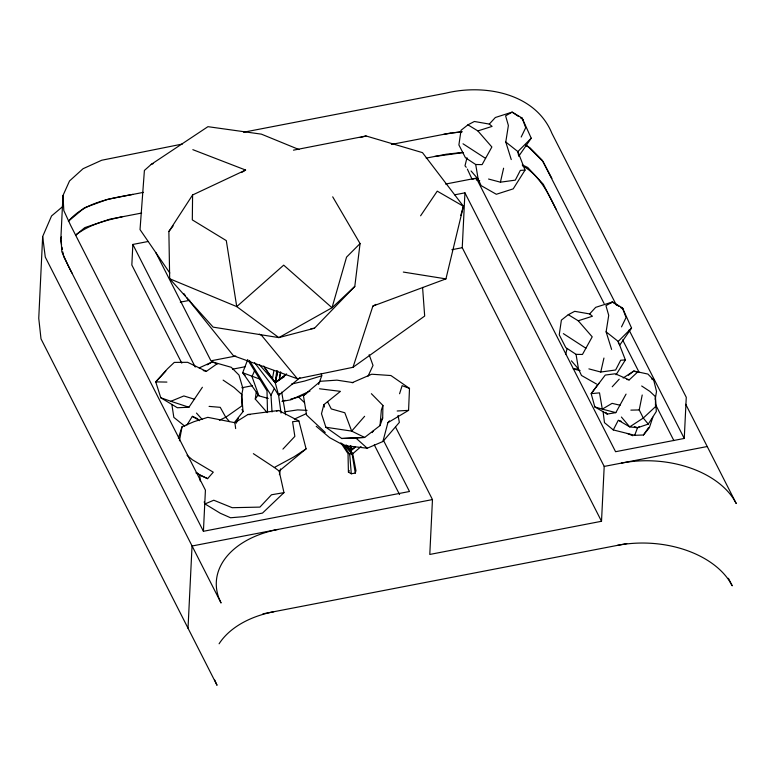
<?xml version="1.0" encoding="UTF-8"?>
<svg xmlns="http://www.w3.org/2000/svg" width="775" height="775" viewBox="0 0 775 775"><rect width="100%" height="100%" fill="white"/><g stroke="black" fill="none" stroke-linecap="round" stroke-linejoin="round"><path stroke-width="1.16" d="M192.83 149.662L245.607 170.045L192.588 194.98L192.316 219.897L226.3 240.618L236.743 306.609L278.855 337.609L314.485 328.232L354.795 286.43L360.065 243.573L332.698 196.821M319.523 388.779L340.438 391.365L323.853 404.686L321.489 413.734L325.868 427.248L341.727 438.495L364.637 437.449L380.021 425.591L382.685 418.103L382.918 405.441L371.38 393.69M63.308 206.043L51.547 215.963L42.654 236.559L38.75 318.293L41.007 338.859L217.029 685.294L214.772 680.101M351.501 450.12L351.647 446.584M316.229 426.308L329.695 437.681L344.148 445.538L367.224 448.212L382.908 441.517L387.897 422.666L408.58 410.363L409.5 388.411L390.92 375.536L371.7 374.218L352.082 382.734M182.338 144.053L101.719 160.241L83.08 168.698L69.527 180.953L62.969 195.542L60.954 236.685L61.816 251.739L68.52 266.3L203.418 531.292L409.491 491.495L383.489 440.413M148.141 241.49L132.845 244.445L131.837 265.021L181.776 363.136M188.015 628.292L192.045 546.007L432.469 499.584L429.786 554.445L601.516 521.284L604.2 466.424L464.932 192.839L454.683 194.825M203.418 531.292L205.423 490.149L70.535 225.157L63.821 210.597L62.969 195.542M349.002 448.832L349.118 446.487M601.516 521.284L462.249 247.7L464.932 192.839M445.596 184.062L476.305 178.124L615.573 451.709L684.257 438.447L686.272 397.304L551.897 133.319C535.389 92.942 484.152 83.778 445.79 93.184L243.553 132.234M350.93 446.187L350.591 450.817L352.141 454.247L355.279 473.07L351.288 473.777L348.411 472.101L348.023 453.666L340.864 442.806M350.939 446.08L350.591 450.817L351.453 451.302M380.021 425.591L381.339 410.159L382.918 405.441M276.782 370.721L275.251 382.695L278.613 395.337L281.034 413.046M267.22 412.629L255.275 399.057L256.263 392.131M511.248 159.563L505.775 141.999L508.381 125.502L505.6 115.843L512.149 112.113L522.118 118.052L531.233 138.202L518.678 156.308M611.591 349.409L606.118 331.845L608.714 315.347L605.943 305.689L612.482 301.969L622.461 307.907L631.567 328.048L619.68 345.195M655.175 399.406L656.522 391.423L653.683 380.05L647.91 374.063L633.805 371.041L623.158 377.997M272.442 378.82L273.924 370.518M279.223 380.293L280.734 372.01M179.442 440.801L182.028 426.773L194.089 421.648L207.797 417.338L234.883 422.695L247.903 414.509L278.7 410.479L298.898 420.99L306.086 448.87L279.165 471.045L283.97 492.638L262.512 513.079L244.057 516.625L230.543 517.768L220.284 513.244L204.997 503.934L204.174 501.909M279.387 378.084L280.482 372.155M241.422 396.722L242.943 388.585L238.991 375.071L231.241 367.292L212.311 361.877L199.136 367.941M279.397 474.697L280.521 468.923M641.671 385.989L649.837 391.375L655.417 396.635L656.318 411.477L648.249 424.099L643.289 418.035L639.22 409.936L642.213 394.998M277.692 370.925L275.251 382.695L259.451 364.744M277.566 372.174L275.251 382.695L264.905 368.135M488.56 179.035L500.417 182.183L503.605 168.204M588.893 368.881L600.751 372.029L603.948 358.05M186.736 297.677L233.449 355.744L297.387 378.762L352.993 367.311L372.882 306.096L445.935 278.884L463.421 206.266L422.482 152.636L366.071 135.974L293.454 150.166M466.996 157.703L465 165.811L466.24 167.284M565.624 354.495L567.048 348.702M344.546 445.286L352.141 454.247L352.548 452.803L355.957 470.667L355.279 473.07M460.776 215.46L463.421 206.266L437.245 191.154L420.593 215.799M399.571 393.748L402.128 385.659L409.5 388.411M178.366 438.195L182.028 426.773M652.85 417.231L649.324 427.79L643.463 434.998L634.677 435.308L613.287 429.931L604.481 422.666L603.047 411.341M318.612 384.468L321.751 375.788L321.305 373.482M634.677 435.308L637.544 427.752L639.443 426.541M247.758 359.503L242.691 372.736L258.927 395.831L268.198 398.447M236.336 423.15L238.409 417.841M351.288 473.777L349.748 454.673L350.629 452.522M61.428 236.879L60.537 239.029L61.574 244.871M254.704 370.382L252.001 376.621L258.927 395.831M368.048 376.175L373.017 365.422L369.152 354.718M521.188 137.039L525.712 127.701L522.118 118.052M621.521 326.885L626.055 317.547L622.461 307.907M272.025 411.98L270.998 395.182L274.34 388.42L254.626 362.69M613.287 429.931L618.314 420.215L629.717 426.88L637.544 427.752L648.249 424.099M636.798 372.823L629.203 379.905L615.253 373.763L605.256 375.071L591.17 393.652L594.832 406.952L607.174 414.082L615.815 412.629L626.055 394.117M485.557 158.381L491.863 146.988L477.875 130.917L467.935 124.843L461.048 130.278L458.897 144.935L465.446 157.742L475.705 164.503L482.098 164.62L485.557 158.381L463.024 143.792M585.9 348.237L592.207 336.834L578.218 320.763L568.269 314.689L561.381 320.123L559.24 334.781L565.789 347.597L576.048 354.349L582.442 354.466L585.9 348.237L563.367 333.637M348.411 472.101L349.312 470.648M186.92 425.029L192.355 416.359L197.722 418.742M505.775 141.999L517.874 151.59L525.043 170.103L513.224 188.858L496.329 194.273L481.139 185.622L478.175 179.19L475.705 164.503M616.057 374.761L625.386 359.949L618.217 341.436L606.118 331.845M216.38 364.298L206.373 371.341L187.627 362.312L174.297 362.4L167.516 368.793L155.736 381.881L160.793 397.778L177.368 407.747L188.935 407.243L202.391 387.258M354.795 286.43L332.02 307.743L278.855 337.609L213.144 327.137L169.677 278.748L168.873 231.512L192.588 194.98M274.34 388.42L278.613 395.337L279.765 393.574M643.463 434.998L648.656 427.461M255.275 399.057L258.404 394.543M372.136 432.605L373.54 430.668M380.583 420.999L382.685 418.103M598.842 383.334L591.17 393.652L599.511 392.857L602.301 409.132L615.815 412.629M168.873 231.512L173.135 225.893M234.554 422.336L243.03 411.612L241.635 394.32L234.079 387.51L223.113 380.118M531.233 138.202L517.874 151.59L518.485 155.126M382.908 441.517L399.358 422.404L398.05 415.419M631.567 328.048L618.217 341.436L618.615 343.79M197.112 472.818L199.785 475.143L207.613 478.65L213.27 472.188L192.394 459.778L187.056 455.293M364.628 416.291L351.676 431.103L325.868 427.248M387.897 422.666L389.476 420.873M467.935 124.843L474.368 121.481L489.296 124.078L495.351 117.5L512.149 112.113L518.591 116.521M568.269 314.689L574.701 311.327L589.639 313.923L595.694 307.346L612.482 301.969L618.934 306.367M612.221 386.773L619.196 379.188M165.792 371.109L155.736 381.881L166.906 382.085M282.923 449.103L294.849 436.373L292.572 421.707L298.898 420.99M360.065 243.573L346.541 257.145L332.02 307.743L283.698 265.147L236.743 306.609L169.677 278.748M68.355 221.33C86.984 199.553 117.209 197.925 143.346 192.336M298.976 149.536L261.378 134.143L207.942 126.674L151.241 164.368L144.402 170.442L140.033 229.603L169.822 273.013M352.141 454.247L361.063 446.555M325.267 432.46L306.59 415.022L303.412 395.618L320.501 381.271L336.941 380.147L353.119 382.627M68.646 221.011L84.407 207.816L106.485 199.727M355.192 447.01L350.591 450.817L344.875 444.918M278.613 395.337L299.983 377.735M355.289 447.127L350.591 450.817L346.987 446.303M628.418 375.245L633.805 371.041L637.186 372.242M286.614 373.908L275.251 382.695L263.703 366.032M285.936 374.751L275.251 382.695L284.289 376.698M352.993 367.311L424.681 316.055L422.578 287.389M303.412 395.618L306.299 393.661M306.086 448.87L294.093 456.785L274.34 467.48L253.367 453.656M241.529 172.534L245.607 170.045M610.545 303.141L612.482 301.969M207.206 364.812L212.311 361.877L217.591 364.066M372.882 306.096L376.011 304.362M290.906 399.018L298.695 397.12L307.026 392.944M219.393 420.215L225.757 417.26L241.955 405.858L241.635 394.32M309.961 391.123L290.712 399.861L281.974 401.353M294.364 419.101L306.377 413.627M204.997 503.934L213.784 500.224L232.219 507.703L259.925 507.102L271.473 494.779L283.97 492.638M160.793 397.778L170.849 401.285L183.849 395.957L194.622 399.27M151.241 164.368L153.46 163.486M477.875 130.917L492.086 126.402L489.296 124.078M578.218 320.763L592.429 316.248L589.639 313.923M321.751 375.788L304.468 381.087L291.584 384.032M360.259 137.543L366.071 135.974M276.452 411.07L278.7 410.479M283.127 400.907L285.345 400.365M122.208 216.797C105.865 220.313 89.028 224.576 75.659 235.125L84.785 227.637L109.721 219.209L141.641 213.047M107.589 199.32L132.854 194.37M391.404 144.441L451.166 132.903M426.182 158.11L446.381 154.206L462.859 152.394M180.304 302.143L189.778 300.312M451.873 249.705L462.249 247.7M235.765 356.025L210.945 360.821L155.814 252.534M232.5 369.181L245.152 366.74M241.8 387.762L252.427 385.708M604.2 466.424L707.236 446.526M262.938 613.829L626.752 543.575M434.494 156.502L463.363 152.578M443.775 134.327L462.016 131.547M284.948 411.787L297.648 409.897L307.055 410.353M500.417 182.183L515.298 180.149L520.345 170.374L525.043 170.103M600.751 372.029L615.641 369.995L620.688 360.22L625.386 359.949M310.949 328.697L314.485 328.232M452.358 132.806L461.919 132.031M397.178 410.992L408.58 410.363M341.727 438.495L364.637 437.449L351.676 431.103L344.817 412.765L331.264 408.919L327.583 401.77M630.869 410.13L639.22 409.936M247.903 414.509L250.238 414.567M474 179.006L471.907 178.918L467.373 169.115M476.082 179.102L478.175 179.19L471.055 170.975M573.297 368.813L578.508 369.036L581.482 375.468L596.673 384.119M209.076 406.391L220.236 407.33L225.757 417.26L229.468 421.571M403.32 272.064L445.935 278.884M626.868 379.479L629.203 379.905M476.383 179.926L479.735 180.682M573.364 369.016L580.068 370.528M620.126 405.238L612.076 403.358L602.301 409.132L594.832 406.952M203.224 370.547L206.373 371.341M259.828 379.101L242.691 372.736L245.094 375.342M170.849 401.285L188.935 407.243M619.38 420.631L621.511 421.464M634.337 426.502L637.544 427.752M627.333 433.477L632.826 435.744M525.566 145.167L527.668 146.155L543.013 161.52L551.907 178.434M522.273 164.891L527.727 167.477L543.304 184.276L604.083 303.49M195.93 472.924L207.613 478.65M259.325 334.151L261.456 335.246L297.387 378.762M651.688 379.014L653.683 380.05M525.808 145.477L529.809 147.667L542.238 160.26L616.367 305.069M522.408 165.705C539.1 174.85 547.954 192.51 555.966 208.959M192.355 416.359L199.524 420.68M520.432 117.771L523.193 119.66M620.775 307.617L623.536 309.506M274.34 467.48L279.165 471.045M184.799 426.211L173.833 417.357L171.885 404.676M355.725 437.885L367.224 448.212M298.695 397.12L304.556 402.69M196.482 413.075L202.101 419.353M571.398 360.821L578.508 369.036L576.048 354.349M621.405 417.037L629.717 426.88L643.289 418.035L655.534 406.642L655.417 396.635M605.876 412.329L607.174 414.082M346.406 445.024L350.591 450.817L350.532 446.08M184.033 293.725L185.38 295.701M342.589 443.813L349.748 454.673M249.414 360.501L270.998 395.182M248.601 361.247L267.007 390.832L267.501 412.261M685.72 404.259L736.25 503.527L733.295 498.47A90.675 59.249 2.8 0 0 621.376 463.111M629.058 330.005L684.257 438.447M622.616 339.886L639.026 372.126M655.398 404.288L673.882 440.617M728.393 578.286L732.23 585.813L729.265 580.756A90.675 59.249 2.8 0 0 617.346 545.397M395.521 427.015L432.469 499.584M374.306 444.918L399.571 494.566M132.845 244.445L195.261 367.059M71.949 273.032L63.657 256.554L62.823 251.885M241.994 409.452L243.03 411.612M323.853 404.686L324.483 407.03M61.99 247.206L62.407 249.55M281.693 392.121L285.607 414.761M234.883 422.695L235.658 428.585M42.654 236.559L45.279 257.067L221.059 602.998L218.792 597.816A90.646 59.229 2.8 0 1 277.886 529.451M199.785 475.143L200.221 480.926M219.093 643.792A90.646 59.229 2.8 0 1 273.866 611.737"/></g></svg>
